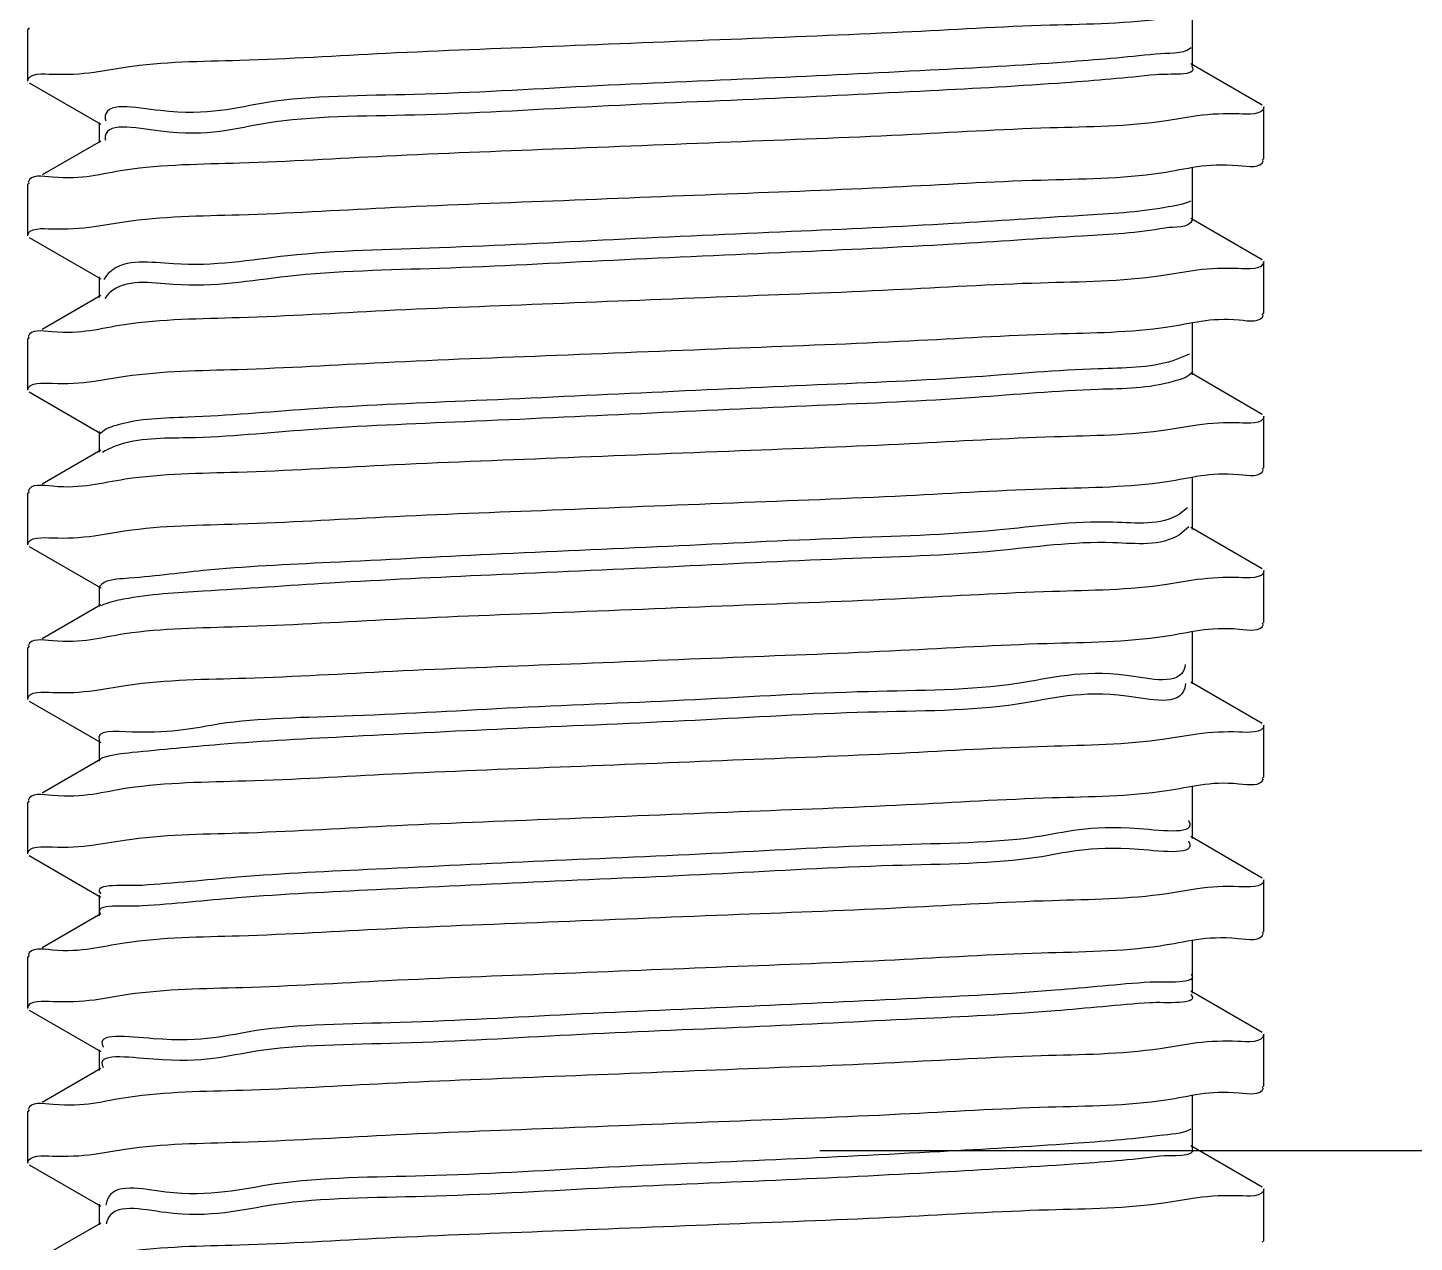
# Model space of a CAD drawing. Header units: millimetres. Extents: x -633009578 to 5705885, y -633235091 to 2571734.
# Drawn here: x 2463495.1 to 2463615.6, y 2001406.1 to 2001511.5 of the extents above; entities that cross this region are included whole.
import ezdxf

# ---------------------------------------------------------------- set-up
doc = ezdxf.new("R2010")
doc.units = ezdxf.units.MM
doc.header["$LTSCALE"] = 1000
doc.header["$MEASUREMENT"] = 0
doc.layers.get('0').update_dxf_attribs({"color": 9})
doc.layers.add('E-WIRE-系统', color=3, linetype='Continuous')

# ---------------------------------------------------------------- blocks, each defined once
blk = doc.blocks.new('G$CF4FACE3C')
at = {"layer": 'E-WIRE-系统'}
for p, q in [((-1381.850381027674, 4552.142436572933), (-1381.850381027674, 4556.259083680459)), ((-1473.225074674003, 4555.107296521659), (-1473.33995213965, 4554.974385020905)), ((-1473.33995213965, 4550.928744371748), (-1473.33995213965, 4554.974385020905)), ((-1468.108574983431, 4551.638051049667), (-1465.691004306544, 4552.027837852365)), ((-1376.359454412945, 4549.038835569751), (-1381.980155113619, 4552.292649218231)), ((-1473.225024721352, 4550.795803974615), (-1467.604420309421, 4547.542046035407)), ((-1376.244576919125, 4544.860283419141), (-1376.244576919125, 4548.905924068647)), ((-1467.734148063231, 4547.692231868044), (-1467.734148063231, 4546.073975621024)), ((-1381.475294598611, 4548.196191022056), (-1383.883355417755, 4547.807581815054)), ((-1467.604373986134, 4546.224188266322), (-1472.205012832768, 4543.560734368395)), ((-1467.252745470032, 4546.363485868671), (-1467.242476101732, 4546.282143245102)), ((-1376.359504377935, 4544.727343033184), (-1376.244576919125, 4544.860283419141)), ((-1381.850381027674, 4540.005514669116), (-1381.850381027674, 4544.161875001621)), ((-1473.225074674003, 4542.970374616561), (-1473.33995213965, 4542.837463116739)), ((-1473.33995213965, 4538.791822467349), (-1473.33995213965, 4542.837463116739)), ((-1468.111955962609, 4539.506713721086), (-1465.777073737001, 4539.884543335647)), ((-1376.359454412945, 4536.901913664653), (-1381.980155113619, 4540.155727314414)), ((-1473.225024721352, 4538.658882080694), (-1467.604420309421, 4535.405124131707)), ((-1376.244576919125, 4532.723361514742), (-1376.244576919125, 4536.769002164132)), ((-1467.734148063231, 4535.555309964227), (-1467.734148063231, 4533.937053717207)), ((-1381.484968573786, 4536.084522198304), (-1384.305696875788, 4535.639834898408)), ((-1467.604373986134, 4534.087266362505), (-1472.205012832768, 4531.42381246353)), ((-1467.134368088096, 4534.058124393574), (-1467.279321529204, 4533.868217382696)), ((-1467.093930486124, 4534.104805841343), (-1467.134368088096, 4534.058124393574)), ((-1376.359504377935, 4532.590421127737), (-1376.244576919125, 4532.723361514742)), ((-1381.850381027674, 4527.868592763436), (-1381.850381027674, 4531.97534310224)), ((-1473.225074674003, 4530.833452712861), (-1473.33995213965, 4530.70054121234)), ((-1473.33995213965, 4526.654900562833), (-1473.33995213965, 4530.70054121234)), ((-1382.0733336946, 4529.484356457484), (-1383.376795341494, 4528.970272939885)), ((-1376.359454412945, 4524.764991759672), (-1381.980155113619, 4528.018805410597)), ((-1468.108212895924, 4527.363960711635), (-1465.681068251142, 4527.75472760119)), ((-1473.225024721352, 4526.521960175713), (-1467.604420309421, 4523.268202226493)), ((-1376.244576919125, 4520.586439610925), (-1376.244576919125, 4524.632080260315)), ((-1381.472933478188, 4523.915841297712), (-1383.787877978291, 4523.540813550702)), ((-1467.734148063231, 4523.418388058548), (-1467.734148063231, 4521.80013181211)), ((-1467.604373986134, 4521.950344456825), (-1472.205012832768, 4519.286890517571)), ((-1467.274379455717, 4521.89033649012), (-1467.470982698957, 4521.766616665875)), ((-1467.204610511428, 4521.92848925991), (-1467.274379455717, 4521.89033649012)), ((-1376.359504377935, 4520.453499223921), (-1376.244576919125, 4520.586439610925)), ((-1381.850381027674, 4515.731670859619), (-1381.850381027674, 4519.845453863381)), ((-1473.225074674003, 4518.696530807647), (-1473.33995213965, 4518.563619286171)), ((-1473.33995213965, 4514.517978657386), (-1473.33995213965, 4518.563619286171)), ((-1382.221731067635, 4517.42849162838), (-1382.862655130448, 4516.929675828898)), ((-1382.125583232148, 4515.925604754128), (-1382.862655130448, 4515.311419581878)), ((-1468.1096156782, 4515.229671785724), (-1465.727604244137, 4515.614366294816)), ((-1376.359454412945, 4512.628069855855), (-1381.980155113619, 4515.881883504917)), ((-1473.225024721352, 4514.385038271896), (-1467.604420309421, 4511.131280322094)), ((-1381.474961514119, 4511.783516375232), (-1383.857365900185, 4511.398738076328)), ((-1376.244576919125, 4508.449517707224), (-1376.244576919125, 4512.495158344042)), ((-1467.734148063231, 4511.281466154032), (-1467.734148063231, 4509.663209907128)), ((-1467.604373986134, 4509.81342255359), (-1472.205012832768, 4507.149968612357)), ((-1467.376348933671, 4509.820865939721), (-1467.562857904937, 4509.736366459285)), ((-1376.359504377935, 4508.316577320104), (-1376.244576919125, 4508.449517707224)), ((-1381.850381027674, 4503.594748955104), (-1381.850381027674, 4507.723425629083)), ((-1473.225074674003, 4506.5596089022), (-1473.33995213965, 4506.426697402843)), ((-1473.33995213965, 4502.381056753569), (-1473.33995213965, 4506.426697402843)), ((-1382.406899151625, 4505.11847485113), (-1382.452758508967, 4504.889078686829)), ((-1468.1049418326, 4503.078529621358), (-1465.499477899401, 4503.494214423234)), ((-1382.394820245216, 4503.627307782648), (-1382.452758508967, 4503.27082244039)), ((-1376.359454412945, 4500.491147950292), (-1381.980155113619, 4503.744961600634)), ((-1473.225024721352, 4502.248116366914), (-1467.604420309421, 4498.994358418393)), ((-1381.477634348674, 4499.656204518629), (-1384.010214935755, 4499.250555283972)), ((-1376.244576919125, 4496.312595801661), (-1376.244576919125, 4500.358236450236)), ((-1467.734148063231, 4499.144544250914), (-1467.734148063231, 4497.526288003311)), ((-1467.604373986134, 4497.676500648842), (-1472.205012832768, 4495.013046697597)), ((-1467.454542111373, 4497.784385922016), (-1467.623761707451, 4497.710364818457)), ((-1376.359504377935, 4496.179655415006), (-1376.244576919125, 4496.312595801661)), ((-1381.850381027674, 4491.457827050355), (-1381.850381027674, 4495.572679458186)), ((-1473.225074674003, 4494.422686998849), (-1473.33995213965, 4494.289775498328)), ((-1473.33995213965, 4490.244134849752), (-1473.33995213965, 4494.289775498328)), ((-1468.109728147276, 4490.955892060767), (-1465.729872197844, 4491.340354630491)), ((-1376.359454412945, 4488.354226046475), (-1381.980155113619, 4491.608039696817)), ((-1473.225024721352, 4490.111194463097), (-1467.604420309421, 4486.857436513412)), ((-1376.244576919125, 4484.175673897262), (-1376.244576919125, 4488.221314546419)), ((-1467.734148063231, 4487.007622344536), (-1467.734148063231, 4485.38936609833)), ((-1381.475259316619, 4487.510367768118), (-1383.868094939506, 4487.124100475805)), ((-1467.604373986134, 4485.539578743628), (-1472.205012832768, 4482.87612479378)), ((-1381.850381027674, 4479.32090514584), (-1381.850381027674, 4483.48350127053)), ((-1376.359504377935, 4484.042733509908), (-1376.244576919125, 4484.175673897262)), ((-1473.225074674003, 4482.285765092704), (-1473.33995213965, 4482.152853594511)), ((-1473.33995213965, 4478.107212945237), (-1473.33995213965, 4482.152853594511)), ((-1468.102557978127, 4478.802518072538), (-1465.454709615326, 4479.223635315779)), ((-1376.359454412945, 4476.217304142076), (-1381.980155113619, 4479.471117792535)), ((-1473.225024721352, 4477.974272558582), (-1467.604420309421, 4474.720514609013)), ((-1376.244576919125, 4472.038751993445), (-1376.244576919125, 4476.084392642719)), ((-1467.734148063231, 4474.870700439555), (-1467.734148063231, 4473.252444193349)), ((-1381.487323340261, 4475.403768859687), (-1384.379813734675, 4474.949892447912)), ((-1467.604373986134, 4473.402656839928), (-1472.205012832768, 4470.739202897879)), ((-1381.850381027674, 4467.183983241441), (-1381.850381027674, 4471.305865655653)), ((-1376.359504377935, 4471.90581160679), (-1376.244576919125, 4472.038751993445)), ((-1473.225074674003, 4470.148843188887), (-1473.33995213965, 4470.01593168953)), ((-1473.33995213965, 4465.970291061909), (-1473.33995213965, 4470.01593168953)), ((-1468.109010779299, 4466.680358070997), (-1465.701732346555, 4467.068592026597)), ((-1357.747040577, 4466.930644010659), (-1411.112688013585, 4466.930644010659)), ((-1376.359454412945, 4464.080382258748), (-1381.980155113619, 4467.334195886739)), ((-1473.225024721352, 4465.837350654183), (-1467.604420309421, 4462.583592703217)), ((-1376.244576919125, 4459.901830098708), (-1376.244576919125, 4463.947470737505)), ((-1467.734148063231, 4462.733778535738), (-1467.734148063231, 4461.115522288834)), ((-1381.476479612058, 4463.241123934626), (-1383.936569188721, 4462.845202533994)), ((-1467.604373986134, 4461.26573493483), (-1472.205012832768, 4458.602280994761)), ((-1467.135357816005, 4461.362194867223), (-1467.176882147556, 4461.18652102293)), ((-1376.359504377935, 4459.76888970111), (-1376.244576919125, 4459.901830098708))]:
    blk.add_line(p, q, dxfattribs=at)
for points, start_tangent, end_tangent in [([(-1465.691004306544, 4552.027837852365), (-1456.674931948073, 4552.578999258927), (-1445.179464288987, 4553.1258337287), (-1432.077722558985, 4553.67199648486), (-1418.094523750246, 4554.230322198709), (-1404.614692508942, 4554.790935563738), (-1393.024089420447, 4555.340917903814), (-1383.883355417755, 4555.898863093345)], (0.9890812324409458, 0.1473713528237063), (0.9890409970622311, 0.1476411396941967)), ([(-1384.712437736336, 4553.051467223908), (-1391.816909868969, 4552.417751564062), (-1402.438785592327, 4551.784035936347), (-1415.445054415148, 4551.150320317945), (-1429.448368139565, 4550.516604637611), (-1442.955026267329, 4549.882889019675), (-1454.524305272382, 4549.249173369841), (-1462.922137313057, 4548.615457752603), (-1467.252745470032, 4547.981742125354), (-1467.224492944079, 4547.807891444187)], (-0.9944020606078862, -0.1056623956708475), (0.2213096922811637, -0.9752035788027731)), ([(-1381.931359333685, 4553.545978586422), (-1384.712437736336, 4553.051467223908)], (-0.7978996075268212, -0.60279035850695), (-0.9944020604794935, -0.1056623968790132)), ([(-1381.903681783006, 4552.094817507663), (-1381.883186562452, 4552.066926594125), (-1384.712437736336, 4551.43321096641)], (0.6662423478883938, -0.7457352975068823), (-0.9944020605750954, -0.1056623959798884)), ([(-1473.33995213965, 4550.928744371748), (-1471.388887365116, 4551.478235348361)], (0, 1.000000000000232), (0.9993464636588334, -0.03614755278764346)), ([(-1471.388887365116, 4551.478235348361), (-1468.108574983431, 4551.638051049667)], (0.9993464635757977, -0.03614755508389898), (0.9908230944452905, 0.1351650676548487)), ([(-1384.712437736336, 4551.43321096641), (-1391.816909868969, 4550.799495296087), (-1402.438785592327, 4550.165779678151), (-1415.445054415148, 4549.532064050436), (-1429.448368139565, 4548.898348401184), (-1442.955026267329, 4548.264632772189), (-1454.524305272382, 4547.630917103612), (-1462.922137313057, 4546.997201495687), (-1467.252745470032, 4546.363485868671)], (-0.994402060604917, -0.1056623956987536), (0.089672411717127, -0.9959713141337265)), ([(-1376.244576919125, 4548.905924068647), (-1378.180404715473, 4548.358597471961)], (0, -1.000000000000241), (-0.9993695460320869, 0.03550366831312424)), ([(-1383.883355417755, 4547.807581815054), (-1393.024089420447, 4547.249636647408), (-1404.614692508942, 4546.699654298718), (-1418.094523750246, 4546.139040922397), (-1432.077722558985, 4545.580715206801), (-1445.179464288987, 4545.034552472527), (-1456.674931948073, 4544.487718002521), (-1465.691004306544, 4543.936556573608)], (-0.9890409970644957, -0.1476411396790473), (-0.989081232438712, -0.1473713528389108)), ([(-1378.180404715473, 4548.358597471961), (-1381.475294598611, 4548.196191022056)], (-0.9993695461164497, 0.03550366593768426), (-0.9907607029542727, -0.1356216409037688)), ([(-1384.305696875788, 4543.731116154115), (-1378.244683990953, 4544.30388172844), (-1376.267539366614, 4544.698723238311)], (0.9892452517782365, 0.1462663045078116), (0.297146798355108, 0.954831807296988)), ([(-1465.691004306544, 4543.936556573608), (-1471.388887365116, 4543.386954072048), (-1473.316092006164, 4542.999752931879)], (-0.9890812321640331, -0.1473713546820958), (-0.3071720418069862, -0.9516540005336465)), ([(-1465.777073737001, 4539.884543335647), (-1456.719631664921, 4540.439717645873), (-1445.291778793558, 4540.983984843595), (-1432.085990306223, 4541.534741861862), (-1418.412539344979, 4542.080630468554), (-1405.341731517576, 4542.622325811535), (-1393.758907998679, 4543.165657653823), (-1384.305696875788, 4543.731116154115)], (0.9890745720344921, 0.1474160471415136), (0.9892452519972126, 0.1462663030264454)), ([(-1383.993900974747, 4541.010870081955), (-1390.486793447053, 4540.37715445424), (-1400.638969888445, 4539.743438794161), (-1413.367521501146, 4539.109723176458), (-1427.314723649761, 4538.476007506601), (-1440.992860986851, 4537.842291878886), (-1452.942918763962, 4537.208576271194), (-1461.890212404542, 4536.574860602501), (-1466.880355131812, 4535.941144983983), (-1467.356437059352, 4535.358293979778)], (-0.9838041566228071, -0.1792467054417871), (-0.4624725852097717, -0.8866335815499241)), ([(-1381.999323024182, 4541.510481126606), (-1383.993900974747, 4541.010870081955)], (-0.8869377637449772, -0.4618889512029689), (-0.9838041579345087, -0.1792466982432208)), ([(-1381.858184584882, 4540.008896977059), (-1383.993900974747, 4539.392613824573)], (-0.3976827607797138, -0.9175229816076204), (-0.9838041571986754, -0.1792467022804574)), ([(-1473.33995213965, 4538.791822467349), (-1471.439724685624, 4539.33405936684)], (0, 1.000000000000287), (0.9994337795306275, -0.03364699589558697)), ([(-1471.439724685624, 4539.33405936684), (-1468.111955962609, 4539.506713721086)], (0.9994337798482859, -0.03364698646253463), (0.9903850814750759, 0.1383379571618005)), ([(-1383.993900974747, 4539.392613824573), (-1390.486793447053, 4538.758898205357), (-1400.638969888445, 4538.125182525604), (-1413.367521501146, 4537.491466908599), (-1427.314723649761, 4536.857751259697), (-1440.992860986851, 4536.224035630818), (-1452.942918763962, 4535.590320014278), (-1461.890212404542, 4534.956604354898), (-1466.880355131812, 4534.322888725437), (-1467.093930486124, 4534.104805841343)], (-0.9838041566158676, -0.1792467054795259), (-0.6630203325128554, -0.748601388369053)), ([(-1376.244576919125, 4536.769002164132), (-1378.244683990953, 4536.212600473315)], (0, -0.9999999999997586), (-0.9992011649395315, 0.03996288257487263)), ([(-1384.305696875788, 4535.639834898408), (-1393.758907998679, 4535.074376388337), (-1405.341731517576, 4534.531044545234), (-1418.412539344979, 4533.989349192474), (-1432.085990306223, 4533.443460585549), (-1445.291778793558, 4532.89270358847), (-1456.719631664921, 4532.348436390166), (-1465.777073737001, 4531.793262070161)], (-0.9892452519987402, -0.1462663030156985), (-0.9890745720361838, -0.1474160471302911)), ([(-1378.244683990953, 4536.212600473315), (-1381.484968573786, 4536.084522198304)], (-0.9992011650214704, 0.03996288052410432), (-0.9924496433375248, -0.1226527840661495)), ([(-1383.787877978291, 4531.632094827131), (-1378.168814029545, 4532.177686971962), (-1376.268944450188, 4532.560608919826)], (0.989073523750834, 0.1474230803348723), (0.3126911664644211, 0.9498548491298524)), ([(-1465.777073737001, 4531.793262070161), (-1471.439724685624, 4531.242778101121), (-1473.31518728612, 4530.863584690494)], (-0.9890745719838474, -0.147416047481734), (-0.3171223024277001, -0.9483846504989193)), ([(-1465.681068251142, 4527.75472760119), (-1456.830396569567, 4528.296937654144), (-1445.382701940602, 4528.843070069677), (-1431.78909287788, 4529.409763224423), (-1417.397093418287, 4529.984525563894), (-1404.063706914894, 4530.541264984407), (-1392.683638284914, 4531.085060863406), (-1383.787877978291, 4531.632094827131)], (0.9891589236923901, 0.1468489825629355), (0.9890735240693962, 0.1474230781968033)), ([(-1383.376795341494, 4528.970272939885), (-1389.241965756286, 4528.336557311588), (-1398.899203009671, 4527.702841694467), (-1411.318392306799, 4527.06912603497), (-1425.174807884032, 4526.43541040679), (-1438.990418445319, 4525.801694736932), (-1451.291545303771, 4525.167979109916), (-1460.766056140885, 4524.534263501293), (-1466.403327180538, 4523.900547842612), (-1467.586664076429, 4523.284909557668)], (-0.9561923659288056, -0.2927390635696225), (-0.6710257183317039, -0.7414340734936806)), ([(-1381.949153078254, 4527.962508910685), (-1383.376795341494, 4527.352016681689)], (-0.6890682869867063, -0.7246964163496953), (-0.9561923675658159, -0.2927390582228127)), ([(-1473.33995213965, 4526.654900562833), (-1471.382501570508, 4527.20529618708)], (0, 0.9999999999994036), (0.9993367279890597, -0.03641571215733728)), ([(-1471.382501570508, 4527.20529618708), (-1468.108212895924, 4527.363960711635)], (0.9993367276299008, -0.03641572201835202), (0.9908591516918535, 0.1349004874281591)), ([(-1383.376795341494, 4527.352016681689), (-1389.241965756286, 4526.718301064684), (-1398.899203009671, 4526.084585436969), (-1411.318392306799, 4525.450869767694), (-1425.174807884032, 4524.817154159187), (-1438.990418445319, 4524.18343848933), (-1451.291545303771, 4523.549722872791), (-1460.766056140885, 4522.916007245076), (-1466.403327180538, 4522.28229158523), (-1467.204610511428, 4521.92848925991)], (-0.95619236592504, -0.2927390635817159), (-0.8826882958320967, -0.4699589050112626)), ([(-1376.244576919125, 4524.632080260315), (-1378.168814029545, 4524.086405706126)], (0, -0.9999999999996977), (-0.9994031484187437, 0.03454485389805899)), ([(-1383.787877978291, 4523.540813550702), (-1392.683638284914, 4522.993779585813), (-1404.063706914894, 4522.449983718689), (-1417.397093418287, 4521.893244287116), (-1431.78909287788, 4521.318481947063), (-1445.382701940602, 4520.751788782305), (-1456.830396569567, 4520.205656399601), (-1465.681068251142, 4519.663446334191)], (-0.9890735240693493, -0.1474230781968459), (-0.9891589236883501, -0.1468489825900153)), ([(-1378.168814029545, 4524.086405706126), (-1381.472933478188, 4523.915841297712)], (-0.9994031480967217, 0.03454486321420109), (-0.990349745968827, -0.1385906947082504)), ([(-1383.857365900185, 4519.490019352525), (-1378.187239779159, 4520.038141111028), (-1376.268606521888, 4520.423969349475)], (0.9890752221246993, 0.1474116853549162), (0.3089729705175842, 0.9510708193863979)), ([(-1465.681068251142, 4519.663446334191), (-1471.382501570508, 4519.114014899707), (-1473.316198969958, 4518.725818506675)], (-0.9891589236300126, -0.1468489829835717), (-0.3059879036930105, -0.9520353999689415)), ([(-1465.727604244137, 4515.614366294816), (-1456.755199318053, 4516.163994439528), (-1445.304015648086, 4516.709603914293), (-1432.135902579175, 4517.258889148128), (-1417.899215962272, 4517.82740482653), (-1404.345706319204, 4518.391953456914), (-1392.831452685175, 4518.940311612678), (-1383.857365900185, 4519.490019352525)], (0.9890803044174686, 0.1473775811086581), (0.9890752222344509, 0.1474116846181729)), ([(-1382.862655130448, 4516.929675828898), (-1388.085521768779, 4516.2959601701), (-1397.223810421769, 4515.662244552397), (-1409.302761296043, 4515.028528923984), (-1423.033941073809, 4514.39481326472), (-1436.952677078312, 4513.761097637005), (-1449.574290485121, 4513.127381988219), (-1459.55246338807, 4512.493666360504), (-1465.822847564239, 4511.859950742801), (-1467.699466281338, 4511.253809700836)], (-0.8468526686736697, -0.5318275637463448), (-0.6234717231727085, -0.7818458993964953)), ([(-1473.33995213965, 4514.517978657386), (-1471.398471853696, 4515.066109156003)], (0, 1.000000000000339), (0.9993667018469011, -0.03558363724753353)), ([(-1471.398471853696, 4515.066109156003), (-1468.1096156782, 4515.229671785724)], (0.999366702159415, -0.03558362846632351), (0.9906584206354575, 0.1363667614341075)), ([(-1382.862655130448, 4515.311419581878), (-1388.085521768779, 4514.677703923197), (-1397.223810421769, 4514.043988294317), (-1409.302761296043, 4513.410272667184), (-1423.033941073809, 4512.776556997211), (-1436.952677078312, 4512.142841390683), (-1449.574290485121, 4511.509125730721), (-1459.55246338807, 4510.875410103006), (-1465.822847564239, 4510.241694474244), (-1467.376348933671, 4509.820865939721)], (-0.8468526687634419, -0.5318275636035893), (-0.9301650768936868, -0.3671415663302083)), ([(-1378.187239779159, 4511.946859834366), (-1381.474961514119, 4511.783516375232)], (-0.9993648580947921, 0.03563538136440479), (-0.9906635681126541, -0.1363293615273813)), ([(-1376.244576919125, 4512.495158344042), (-1378.187239779159, 4511.946859834366)], (0, -1.000000000000665), (-0.9993648579611526, 0.03563538511497205)), ([(-1383.857365900185, 4511.398738076328), (-1392.831452685175, 4510.84903034626), (-1404.345706319204, 4510.30067219981), (-1417.899215962272, 4509.736123560811), (-1432.135902579175, 4509.167607881245), (-1445.304015648086, 4508.618322628201), (-1456.755199318053, 4508.072713184054), (-1465.727604244137, 4507.523085017805)], (-0.9890752222383912, -0.1474116845912556), (-0.9890803044208518, -0.1473775810861582)), ([(-1465.727604244137, 4507.523085017805), (-1471.398471853696, 4506.974827899714), (-1473.315919252578, 4506.589132622932)], (-0.9890803042401783, -0.1473775822988804), (-0.3090786117026554, -0.9510364934039932)), ([(-1465.499477899401, 4503.494214423234), (-1456.213967332151, 4504.05550145905), (-1444.678653914947, 4504.60004562058), (-1431.525720136706, 4505.146505058859), (-1417.946324415272, 4505.688589479658), (-1404.775558588561, 4506.236216505757), (-1393.258431339869, 4506.780933359521), (-1384.010214935755, 4507.341836571344)], (0.9891832209247557, 0.1466852257075565), (0.9891535376773523, 0.1468852576006183)), ([(-1384.010214935755, 4507.341836571344), (-1378.176071706228, 4507.902808128274), (-1376.268747876398, 4508.286927630776)], (0.9891535381368501, 0.1468852545059547), (0.3105427976979853, 0.9505593988784401)), ([(-1382.452758508967, 4504.889078686829), (-1387.020336513873, 4504.255363059696), (-1395.616957329214, 4503.621647411492), (-1407.325639597373, 4502.987931793788), (-1420.897445743671, 4502.354216166073), (-1434.88470300124, 4501.720500495518), (-1447.795423626201, 4501.086784866755), (-1458.252451264765, 4500.453069219249), (-1465.140359444311, 4499.819353601313), (-1467.724431168521, 4499.1856379729), (-1467.711364836665, 4499.160216586781)], (-0.2671537824270088, -0.9636539091056844), (0.5667462157713561, -0.8238924243837585)), ([(-1473.33995213965, 4502.381056753569), (-1471.390750269871, 4502.930283575435)], (0, 0.9999999999996715), (0.99931704808277, -0.03695182554116641)), ([(-1471.390750269871, 4502.930283575435), (-1468.1049418326, 4503.078529621358)], (0.9993170481877921, -0.03695182270535495), (0.9915391255968224, 0.1298081754384189)), ([(-1382.452758508967, 4503.27082244039), (-1387.020336513873, 4502.637106813374), (-1395.616957329214, 4502.003391153994), (-1407.325639597373, 4501.369675525115), (-1420.897445743671, 4500.735959918355), (-1434.88470300124, 4500.10224424873), (-1447.795423626201, 4499.468528630794), (-1458.252451264765, 4498.834812960471), (-1465.140359444311, 4498.201097332756), (-1467.454542111373, 4497.784385922016)], (-0.2671537821261731, -0.9636539091894979), (-0.9426495829640439, -0.3337840076122446)), ([(-1378.176071706228, 4499.811526851263), (-1381.477634348674, 4499.656204518629)], (-0.9993557722497174, 0.03588928072667712), (-0.9912237147592919, -0.1321951107217503)), ([(-1376.244576919125, 4500.358236450236), (-1378.176071706228, 4499.811526851263)], (0, -1.00000000000009), (-0.9993557723616742, 0.03588927760606127)), ([(-1384.010214935755, 4499.250555283972), (-1393.258431339869, 4498.689652103116), (-1404.775558588561, 4498.144935228745), (-1417.946324415272, 4497.597308213357), (-1431.525720136706, 4497.055223805015), (-1444.678653914947, 4496.508764343685), (-1456.213967332151, 4495.9642201924), (-1465.499477899401, 4495.402933146222)], (-0.9891535376779037, -0.1468852575967667), (-0.9891832209264007, -0.1466852256965256)), ([(-1465.499477899401, 4495.402933146222), (-1471.390750269871, 4494.839002330671), (-1473.316120034549, 4494.452042946941)], (-0.9891832208430873, -0.1466852262589702), (-0.3068745143114713, -0.9517499842216673)), ([(-1383.868094939506, 4495.215381740825), (-1378.189787523821, 4495.763935404713), (-1376.268560113618, 4496.150164557504)], (0.9890769999572449, 0.1473997562940935), (0.3084613870768678, 0.9512368646568778)), ([(-1465.729872197844, 4491.340354630491), (-1456.724510342814, 4491.891772384173), (-1445.182007584255, 4492.441112721106), (-1431.632400394185, 4493.005296365707), (-1417.450554857962, 4493.571607727557), (-1404.323476613266, 4494.119084941573), (-1392.857667351607, 4494.665082531865), (-1383.868094939506, 4495.215381740825)], (0.9890641768194328, 0.1474857760347005), (0.9890770001770302, 0.1473997548196792)), ([(-1382.154349587858, 4492.859054506407), (-1382.14812455792, 4492.848481588182), (-1386.049058211735, 4492.214765917626), (-1394.082638657419, 4491.581050301786), (-1405.391942719929, 4490.94733464194), (-1418.770633523585, 4490.313619023305), (-1432.79163758643, 4489.67990339559), (-1445.959367268952, 4489.046187746455), (-1456.869251876837, 4488.412472119322), (-1464.35755961691, 4487.77875645936)], (0.5147001226321345, -0.8573702722193451), (-0.9980913808668844, -0.06175431514610628)), ([(-1382.154349587858, 4492.859054506407), (-1382.141618766123, 4492.836945736199)], (0.514699414720016, -0.8573706972222433), (0.4824230912251681, -0.8759383317183661)), ([(-1473.33995213965, 4490.244134849752), (-1471.400817599148, 4490.791931875865)], (0, 1.000000000000616), (0.9993702022148561, -0.03548519303989695)), ([(-1471.400817599148, 4490.791931875865), (-1468.109728147276, 4490.955892060767)], (0.9993702025045994, -0.03548518488029147), (0.9906481014080302, 0.1364417061484799)), ([(-1382.14812455792, 4491.230225320207), (-1386.049058211735, 4490.596509681898), (-1394.082638657419, 4489.962794054183), (-1405.391942719929, 4489.329078383162), (-1418.770633523585, 4488.695362756727), (-1432.79163758643, 4488.061647148803), (-1445.959367268952, 4487.427931489539), (-1456.869251876837, 4486.794215860544), (-1464.35755961691, 4486.160500191269)], (0.4998066232420156, -0.8661370211255245), (-0.9980913808529847, -0.06175431537201637)), ([(-1382.164887715131, 4491.25784226344), (-1382.14812455792, 4491.230225320207)], (0.5365783653049612, -0.8438504949509921), (0.4998069878748491, -0.8661368107326222)), ([(-1464.35755961691, 4487.77875645936), (-1467.625530300429, 4487.145040830481), (-1467.60833025747, 4487.125176767004)], (-0.9980913811101623, -0.06175431121482602), (0.6827045038699274, -0.7306945739863604)), ([(-1378.189787523821, 4487.672654149472), (-1381.475259316619, 4487.510367768118)], (-0.999359336373128, 0.03578989807291107), (-0.9907110575945819, -0.1359838238900634)), ([(-1376.244576919125, 4488.221314546419), (-1378.189787523821, 4487.672654149472)], (0, -0.9999999999997767), (-0.9993593362564631, 0.03578990133168466)), ([(-1383.868094939506, 4487.124100475805), (-1392.857667351607, 4486.573801265564), (-1404.323476613266, 4486.027803675155), (-1417.450554857962, 4485.480326460558), (-1431.632400394185, 4484.914015099406), (-1445.182007584255, 4484.349831444793), (-1456.724510342814, 4483.800491107162), (-1465.729872197844, 4483.249073362909)], (-0.9890770001769958, -0.1473997548196104), (-0.9890641768177438, -0.1474857760459361)), ([(-1464.35755961691, 4486.160500191269), (-1467.623370284215, 4485.52410121134)], (-0.9980913810864706, -0.06175431159735744), (0.631649197536341, -0.7752543397182847)), ([(-1465.729872197844, 4483.249073362909), (-1471.400817599148, 4482.700650610845), (-1473.315879324451, 4482.3153223478)], (-0.9890641764136826, -0.1474857787558129), (-0.3095192692588916, -0.9508931706334605)), ([(-1384.379813734675, 4483.041173723876), (-1378.287216824945, 4483.613345598569), (-1376.266874255147, 4484.014697776758)], (0.9892902314288773, 0.1459617689652305), (0.2896854138650122, 0.9571219154280748)), ([(-1465.454709615326, 4479.223635315779), (-1456.467817845754, 4479.768368705292), (-1445.099132670322, 4480.307822762406), (-1431.972387822345, 4480.854703514487), (-1418.404665644979, 4481.396337001468), (-1405.21268124436, 4481.943324077758), (-1393.72773625399, 4482.482661544229), (-1384.379813734675, 4483.041173723876)], (0.9892621185644928, 0.1461521836073785), (0.9892902315675474, 0.1459617680250667)), ([(-1385.174101649784, 4480.174168828991), (-1392.624668940436, 4479.540453148657), (-1403.506478053285, 4478.90673753072), (-1416.658792038448, 4478.273021881352), (-1430.678684392245, 4477.639306265512), (-1444.070686199237, 4477.0055906364), (-1455.406304041855, 4476.371874977835), (-1463.476394248428, 4475.738159348839), (-1467.420139198191, 4475.104443690157), (-1467.400638923282, 4475.069971596939)], (-0.9977996236741711, -0.06630166661330358), (0.5129157866824546, -0.858438929578902)), ([(-1381.95242321305, 4480.811523625744), (-1385.174101649784, 4480.174168828991)], (0.6314956096543737, -0.7753794522599563), (-0.9977996237933175, -0.06630166482060748)), ([(-1381.967591898981, 4479.210524167516), (-1381.949510674225, 4479.189628188615), (-1385.174101649784, 4478.555912561016)], (0.6855782323066334, -0.7279989611671792), (-0.9977996234223493, -0.06630167040104394)), ([(-1473.33995213965, 4478.107212945237), (-1471.336018580478, 4478.664150364464)], (0, 0.9999999999995818), (0.9992283653473262, -0.03927688741814608)), ([(-1471.336018580478, 4478.664150364464), (-1468.102557978127, 4478.802518072538)], (0.9992283650145847, -0.03927689588561275), (0.9918130107636373, 0.1276986753260508)), ([(-1385.174101649784, 4478.555912561016), (-1392.624668940436, 4477.922196911532), (-1403.506478053285, 4477.288481283234), (-1416.658792038448, 4476.654765613261), (-1430.678684392245, 4476.021050006733), (-1444.070686199237, 4475.3873343796), (-1455.406304041855, 4474.753618720337), (-1463.476394248428, 4474.119903102634), (-1467.420139198191, 4473.486187432078)], (-0.9977996236694756, -0.06630166668465239), (0.4700278503839248, -0.8826515846381596)), ([(-1376.244576919125, 4476.084392642719), (-1378.287216824945, 4475.522064322489)], (0, -1.0000000000005), (-0.9991220558938972, 0.04189412161865821)), ([(-1384.379813734675, 4474.949892447912), (-1393.72773625399, 4474.391380266636), (-1405.21268124436, 4473.852042812039), (-1418.404665644979, 4473.305055725155), (-1431.972387822345, 4472.763422237826), (-1445.099132670322, 4472.216541486909), (-1456.467817845754, 4471.67708742898), (-1465.454709615326, 4471.132354059489)], (-0.9892902315637606, -0.1459617680509395), (-0.9892621185668397, -0.1461521835918906)), ([(-1378.287216824945, 4475.522064322489), (-1381.487323340261, 4475.403768859687)], (-0.9991220558179408, 0.04189412343314687), (-0.9928048543289343, -0.1197435644236233)), ([(-1467.424784115516, 4473.495059358538), (-1467.420139198191, 4473.486187432078)], (0.4575139751157846, -0.8892024306809758), (0.4700268009265946, -0.8826521435720817)), ([(-1383.936569188721, 4470.936483800295), (-1378.184375670506, 4471.490860519931), (-1376.26862812438, 4471.876262976439)], (0.9890598854400866, 0.1475145518694523), (0.3092173288771155, 0.9509914003398012)), ([(-1465.454709615326, 4471.132354059489), (-1471.336018580478, 4470.572869107593), (-1473.317011946347, 4470.177433940233)], (-0.9892621187178093, -0.1461521825705931), (-0.2969534269527346, -0.9548919636380384)), ([(-1465.701732346555, 4467.068592026597), (-1456.712572426768, 4467.618559074239), (-1445.216462365584, 4468.165758035728), (-1432.084823094308, 4468.713257406955), (-1418.218350948067, 4469.266895282897), (-1404.773772843881, 4469.825528784771), (-1393.15202900907, 4470.375742718228), (-1383.936569188721, 4470.936483800295)], (0.9890962646535729, 0.1472704289679557), (0.9890598854290877, 0.1475145519432292)), ([(-1384.397642028052, 4468.133571686805), (-1391.246672935085, 4467.49985605909), (-1401.673933241982, 4466.866140390048), (-1414.567171635805, 4466.23242478224), (-1428.551096666604, 4465.598709112848), (-1442.134075895883, 4464.964993495843), (-1453.867244888796, 4464.33127786743), (-1462.499054003041, 4463.69756220805), (-1467.108768527163, 4463.06384658895), (-1467.196319025243, 4462.673882639618)], (-0.9909104626855473, -0.1345230647151703), (-0.1106818409196533, -0.9938558899997072)), ([(-1381.964898679871, 4468.624857408809), (-1384.397642028052, 4468.133571686805)], (-0.8727772855743943, -0.4881186431445431), (-0.9909104624882604, -0.1345230661679034)), ([(-1381.868299421621, 4467.172780264402), (-1381.857410613215, 4467.149031037348), (-1384.397642028052, 4466.5153154406)], (0.53013480609431, -0.847913372584785), (-0.9909104621407755, -0.1345230687272565)), ([(-1473.33995213965, 4465.970291061909), (-1471.395771831973, 4466.51880516205)], (0, 0.9999999999999908), (0.9993584967726825, -0.03581333450485663)), ([(-1471.395771831973, 4466.51880516205), (-1468.109010779299, 4466.680358070997)], (0.9993584969212378, -0.03581333036008418), (0.9907634817872059, 0.1356013390679139)), ([(-1384.397642028052, 4466.5153154406), (-1391.246672935085, 4465.881599811721), (-1401.673933241982, 4465.247884153738), (-1414.567171635805, 4464.614168524626), (-1428.551096666604, 4463.980452865828), (-1442.134075895883, 4463.346737237065), (-1453.867244888796, 4462.71302162041), (-1462.499054003041, 4462.079305959283), (-1467.108768527163, 4461.44559033215), (-1467.123690227745, 4461.400700659608)], (-0.9909104626652361, -0.1345230648650013), (-0.3014814436085247, -0.9534720442440984)), ([(-1376.244576919125, 4463.947470737505), (-1378.184375670506, 4463.39957925363)], (0, -0.9999999999999241), (-0.999354807714641, 0.03591612865188944)), ([(-1383.936569188721, 4462.845202533994), (-1393.15202900907, 4462.284461430856), (-1404.773772843881, 4461.734247519751), (-1418.218350948067, 4461.175614006002), (-1432.084823094308, 4460.621976141236), (-1445.216462365584, 4460.074476770591), (-1456.712572426768, 4459.527277817833), (-1465.701732346555, 4458.977310749819)], (-0.9890598854323657, -0.1475145519213037), (-0.9890962646513017, -0.1472704289830582)), ([(-1378.184375670506, 4463.39957925363), (-1381.476479612058, 4463.241123934626)], (-0.9993548077826788, 0.03591612676429869), (-0.9909746306382834, -0.1340495484196938)), ([(-1467.123690227745, 4461.400700659608), (-1467.135357816005, 4461.362194867223)], (-0.3014815902713111, -0.9534719978798121), (-0.2786259343714382, -0.9603997025765586))]:
    blk.add_spline(points, degree=3, dxfattribs=dict(at, start_tangent=start_tangent, end_tangent=end_tangent))

msp = doc.modelspace()

# ---------------------------------------------------------------- block references
at = {"xscale": 1.10592, "yscale": 1.10592, "zscale": 1.10592}
msp.add_blockref('G$CF4FACE3C', (2465124.496627273, 1996473.942841334, -46.07999998803452), dxfattribs=at)

doc.saveas('drawing.dxf')
